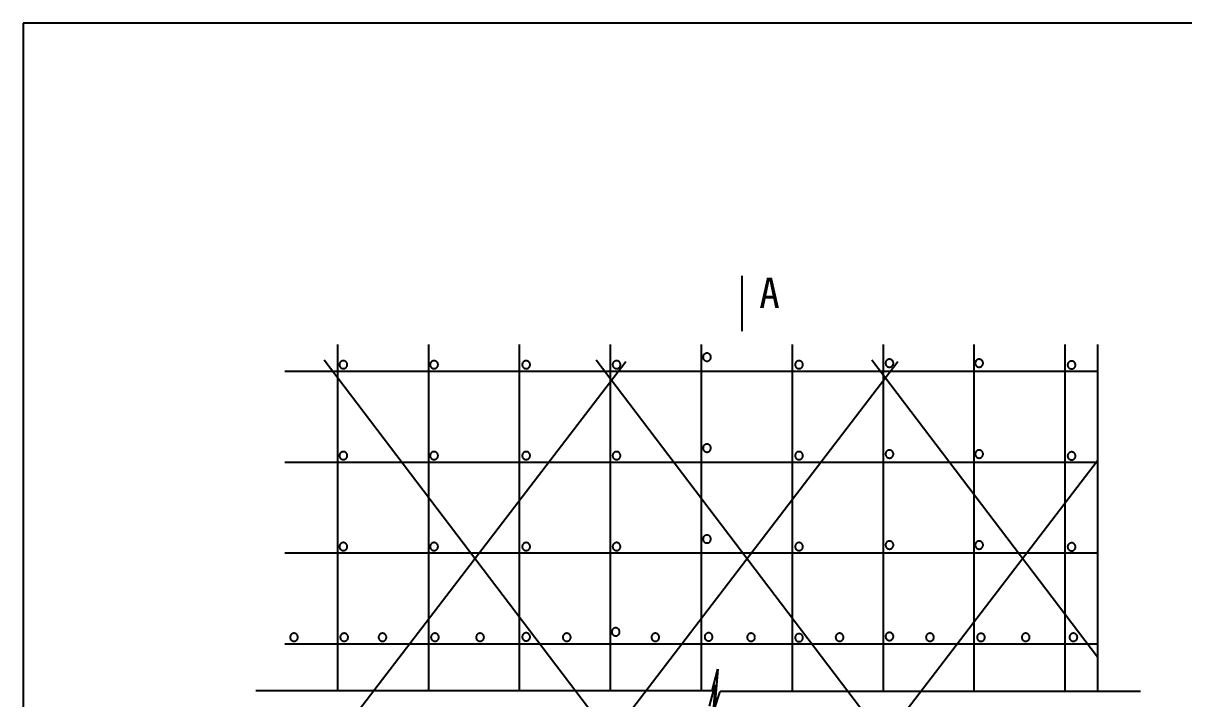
# Model space of a CAD drawing. Header units: metres. Extents: x 0 to 420, y 0 to 297.
# Drawn here: x 0 to 229.8, y 163.2 to 297 of the extents above; entities that cross this region are included whole.
import ezdxf

# ---------------------------------------------------------------- set-up
doc = ezdxf.new("R2010")
doc.units = ezdxf.units.M

msp = doc.modelspace()

# ---------------------------------------------------------------- linework, layer by layer
for p, q in [((420, 297), (0, 297)), ((0, 297), (0, 0)), ((142.3, 246.99), (142.3, 236.01)), ((62.22, 233.37), (62.22, 164.85)), ((80.23, 233.37), (80.23, 164.85)), ((98.23, 233.37), (98.23, 164.85)), ((116.24, 233.37), (116.24, 164.85)), ((134.24, 233.37), (134.24, 164.85)), ((152.25, 233.37), (152.25, 164.71)), ((170.26, 233.37), (170.26, 164.71)), ((188.26, 233.37), (188.26, 164.71)), ((206.27, 233.37), (206.27, 164.71)), ((212.71, 233.37), (212.71, 164.71)), ((118.78, 152.42), (59.6, 230.31)), ((59.88, 152.42), (119.33, 230.03)), ((172.66, 152.42), (113.49, 230.31)), ((113.76, 152.42), (173.22, 230.03)), ((212.71, 171.49), (168.02, 230.31)), ((51.82, 228.12), (212.71, 228.12)), ((51.82, 210.12), (212.71, 210.12)), ((168.3, 152.42), (212.71, 210.39)), ((51.82, 192.11), (212.71, 192.11)), ((51.82, 174.11), (212.71, 174.11)), ((136.41, 164.85), (137.53, 169.08)), ((137.53, 169.08), (136.92, 161.27)), ((135.91, 161.78), (137.04, 166.01)), ((137.04, 166.01), (136.42, 158.2)), ((136.41, 164.85), (46.08, 164.85)), ((136.92, 161.27), (138, 164.71)), ((221.23, 164.71), (138, 164.71))]:
    msp.add_line(p, q)
for points in [[(64.18, 229.39), (64.17, 229.47), (64.16, 229.55), (64.14, 229.62), (64.12, 229.69), (64.08, 229.76), (64.04, 229.83), (64, 229.89), (63.95, 229.95), (63.89, 230), (63.83, 230.04), (63.76, 230.08), (63.69, 230.12), (63.62, 230.14), (63.55, 230.16), (63.47, 230.17), (63.39, 230.18), (63.32, 230.17), (63.24, 230.16), (63.17, 230.14), (63.09, 230.12), (63.02, 230.08), (62.96, 230.04), (62.9, 230), (62.84, 229.95), (62.79, 229.89), (62.74, 229.83), (62.7, 229.76), (62.67, 229.69), (62.64, 229.62), (62.62, 229.55), (62.61, 229.47), (62.61, 229.39), (62.61, 229.32), (62.62, 229.24), (62.64, 229.16), (62.67, 229.09), (62.7, 229.02), (62.74, 228.96), (62.79, 228.9), (62.84, 228.84), (62.9, 228.79), (62.96, 228.74), (63.02, 228.7), (63.09, 228.67), (63.17, 228.64), (63.24, 228.62), (63.32, 228.61), (63.39, 228.61), (63.47, 228.61), (63.55, 228.62), (63.62, 228.64), (63.69, 228.67), (63.76, 228.7), (63.83, 228.74), (63.89, 228.79), (63.95, 228.84), (64, 228.9), (64.04, 228.96), (64.08, 229.02), (64.12, 229.09), (64.14, 229.16), (64.16, 229.24), (64.17, 229.32), (64.18, 229.39)], [(82.15, 229.39), (82.14, 229.47), (82.13, 229.55), (82.11, 229.62), (82.09, 229.69), (82.05, 229.76), (82.01, 229.83), (81.97, 229.89), (81.92, 229.95), (81.86, 230), (81.8, 230.04), (81.73, 230.08), (81.66, 230.12), (81.59, 230.14), (81.52, 230.16), (81.44, 230.17), (81.36, 230.18), (81.29, 230.17), (81.21, 230.16), (81.14, 230.14), (81.06, 230.12), (80.99, 230.08), (80.93, 230.04), (80.87, 230), (80.81, 229.95), (80.76, 229.89), (80.71, 229.83), (80.67, 229.76), (80.64, 229.69), (80.61, 229.62), (80.59, 229.55), (80.58, 229.47), (80.58, 229.39), (80.58, 229.32), (80.59, 229.24), (80.61, 229.16), (80.64, 229.09), (80.67, 229.02), (80.71, 228.96), (80.76, 228.9), (80.81, 228.84), (80.87, 228.79), (80.93, 228.74), (80.99, 228.7), (81.06, 228.67), (81.14, 228.64), (81.21, 228.62), (81.29, 228.61), (81.36, 228.61), (81.44, 228.61), (81.52, 228.62), (81.59, 228.64), (81.66, 228.67), (81.73, 228.7), (81.8, 228.74), (81.86, 228.79), (81.92, 228.84), (81.97, 228.9), (82.01, 228.96), (82.05, 229.02), (82.09, 229.09), (82.11, 229.16), (82.13, 229.24), (82.14, 229.32), (82.15, 229.39)], [(100.38, 229.39), (100.37, 229.47), (100.36, 229.55), (100.34, 229.62), (100.32, 229.69), (100.28, 229.76), (100.25, 229.83), (100.2, 229.89), (100.15, 229.95), (100.09, 230), (100.03, 230.04), (99.96, 230.08), (99.89, 230.12), (99.82, 230.14), (99.75, 230.16), (99.67, 230.17), (99.59, 230.18), (99.52, 230.17), (99.44, 230.16), (99.37, 230.14), (99.29, 230.12), (99.22, 230.08), (99.16, 230.04), (99.1, 230), (99.04, 229.95), (98.99, 229.89), (98.94, 229.83), (98.9, 229.76), (98.87, 229.69), (98.84, 229.62), (98.83, 229.55), (98.81, 229.47), (98.81, 229.39), (98.81, 229.32), (98.83, 229.24), (98.84, 229.16), (98.87, 229.09), (98.9, 229.02), (98.94, 228.96), (98.99, 228.9), (99.04, 228.84), (99.1, 228.79), (99.16, 228.74), (99.22, 228.7), (99.29, 228.67), (99.37, 228.64), (99.44, 228.62), (99.52, 228.61), (99.59, 228.61), (99.67, 228.61), (99.75, 228.62), (99.82, 228.64), (99.89, 228.67), (99.96, 228.7), (100.03, 228.74), (100.09, 228.79), (100.15, 228.84), (100.2, 228.9), (100.25, 228.96), (100.28, 229.02), (100.32, 229.09), (100.34, 229.16), (100.36, 229.24), (100.37, 229.32), (100.38, 229.39)], [(118.28, 229.39), (118.27, 229.47), (118.26, 229.55), (118.24, 229.62), (118.22, 229.69), (118.18, 229.76), (118.15, 229.83), (118.1, 229.89), (118.05, 229.95), (117.99, 230), (117.93, 230.04), (117.86, 230.08), (117.79, 230.12), (117.72, 230.14), (117.65, 230.16), (117.57, 230.17), (117.49, 230.18), (117.42, 230.17), (117.34, 230.16), (117.27, 230.14), (117.19, 230.12), (117.13, 230.08), (117.06, 230.04), (117, 230), (116.94, 229.95), (116.89, 229.89), (116.84, 229.83), (116.8, 229.76), (116.77, 229.69), (116.74, 229.62), (116.73, 229.55), (116.71, 229.47), (116.71, 229.39), (116.71, 229.32), (116.73, 229.24), (116.74, 229.16), (116.77, 229.09), (116.8, 229.02), (116.84, 228.96), (116.89, 228.9), (116.94, 228.84), (117, 228.79), (117.06, 228.74), (117.13, 228.7), (117.19, 228.67), (117.27, 228.64), (117.34, 228.62), (117.42, 228.61), (117.49, 228.61), (117.57, 228.61), (117.65, 228.62), (117.72, 228.64), (117.79, 228.67), (117.86, 228.7), (117.93, 228.74), (117.99, 228.79), (118.05, 228.84), (118.1, 228.9), (118.15, 228.96), (118.18, 229.02), (118.22, 229.09), (118.24, 229.16), (118.26, 229.24), (118.27, 229.32), (118.28, 229.39)], [(136.18, 230.88), (136.17, 230.96), (136.16, 231.04), (136.14, 231.11), (136.12, 231.18), (136.09, 231.25), (136.05, 231.32), (136, 231.38), (135.95, 231.44), (135.89, 231.49), (135.83, 231.53), (135.76, 231.57), (135.69, 231.61), (135.62, 231.63), (135.55, 231.65), (135.47, 231.66), (135.39, 231.67), (135.32, 231.66), (135.24, 231.65), (135.17, 231.63), (135.09, 231.61), (135.03, 231.57), (134.96, 231.53), (134.9, 231.49), (134.84, 231.44), (134.79, 231.38), (134.74, 231.32), (134.7, 231.25), (134.67, 231.18), (134.64, 231.11), (134.63, 231.04), (134.62, 230.96), (134.61, 230.88), (134.62, 230.81), (134.63, 230.73), (134.64, 230.65), (134.67, 230.58), (134.7, 230.51), (134.74, 230.45), (134.79, 230.39), (134.84, 230.33), (134.9, 230.28), (134.96, 230.23), (135.03, 230.19), (135.09, 230.16), (135.17, 230.13), (135.24, 230.11), (135.32, 230.1), (135.39, 230.1), (135.47, 230.1), (135.55, 230.11), (135.62, 230.13), (135.69, 230.16), (135.76, 230.19), (135.83, 230.23), (135.89, 230.28), (135.95, 230.33), (136, 230.39), (136.05, 230.45), (136.09, 230.51), (136.12, 230.58), (136.14, 230.65), (136.16, 230.73), (136.17, 230.81), (136.18, 230.88)], [(154.41, 229.39), (154.41, 229.47), (154.39, 229.55), (154.38, 229.62), (154.35, 229.69), (154.32, 229.76), (154.28, 229.83), (154.23, 229.89), (154.18, 229.95), (154.12, 230), (154.06, 230.04), (154, 230.08), (153.93, 230.12), (153.85, 230.14), (153.78, 230.16), (153.7, 230.17), (153.63, 230.18), (153.55, 230.17), (153.47, 230.16), (153.4, 230.14), (153.33, 230.12), (153.26, 230.08), (153.19, 230.04), (153.13, 230), (153.07, 229.95), (153.02, 229.89), (152.97, 229.83), (152.94, 229.76), (152.9, 229.69), (152.88, 229.62), (152.86, 229.55), (152.85, 229.47), (152.84, 229.39), (152.85, 229.32), (152.86, 229.24), (152.88, 229.16), (152.9, 229.09), (152.94, 229.02), (152.97, 228.96), (153.02, 228.9), (153.07, 228.84), (153.13, 228.79), (153.19, 228.74), (153.26, 228.7), (153.33, 228.67), (153.4, 228.64), (153.47, 228.62), (153.55, 228.61), (153.63, 228.61), (153.7, 228.61), (153.78, 228.62), (153.85, 228.64), (153.93, 228.67), (154, 228.7), (154.06, 228.74), (154.12, 228.79), (154.18, 228.84), (154.23, 228.9), (154.28, 228.96), (154.32, 229.02), (154.35, 229.09), (154.38, 229.16), (154.39, 229.24), (154.41, 229.32), (154.41, 229.39)], [(172.32, 229.69), (172.32, 229.77), (172.31, 229.85), (172.29, 229.92), (172.26, 229.99), (172.23, 230.06), (172.19, 230.13), (172.14, 230.19), (172.09, 230.25), (172.03, 230.3), (171.97, 230.35), (171.91, 230.38), (171.84, 230.42), (171.76, 230.44), (171.69, 230.46), (171.61, 230.47), (171.54, 230.48), (171.46, 230.47), (171.38, 230.46), (171.31, 230.44), (171.24, 230.42), (171.17, 230.38), (171.1, 230.35), (171.04, 230.3), (170.98, 230.25), (170.93, 230.19), (170.89, 230.13), (170.85, 230.06), (170.81, 229.99), (170.79, 229.92), (170.77, 229.85), (170.76, 229.77), (170.75, 229.69), (170.76, 229.62), (170.77, 229.54), (170.79, 229.47), (170.81, 229.39), (170.85, 229.32), (170.89, 229.26), (170.93, 229.2), (170.98, 229.14), (171.04, 229.09), (171.1, 229.04), (171.17, 229), (171.24, 228.97), (171.31, 228.94), (171.38, 228.93), (171.46, 228.91), (171.54, 228.91), (171.61, 228.91), (171.69, 228.93), (171.76, 228.94), (171.84, 228.97), (171.91, 229), (171.97, 229.04), (172.03, 229.09), (172.09, 229.14), (172.14, 229.2), (172.19, 229.26), (172.23, 229.32), (172.26, 229.39), (172.29, 229.47), (172.31, 229.54), (172.32, 229.62), (172.32, 229.69)], [(190.08, 229.69), (190.08, 229.77), (190.06, 229.85), (190.05, 229.92), (190.02, 229.99), (189.99, 230.06), (189.95, 230.13), (189.9, 230.19), (189.85, 230.25), (189.79, 230.3), (189.73, 230.35), (189.67, 230.38), (189.6, 230.42), (189.52, 230.44), (189.45, 230.46), (189.37, 230.47), (189.3, 230.48), (189.22, 230.47), (189.14, 230.46), (189.07, 230.44), (189, 230.42), (188.93, 230.38), (188.86, 230.35), (188.8, 230.3), (188.74, 230.25), (188.69, 230.19), (188.64, 230.13), (188.61, 230.06), (188.57, 229.99), (188.55, 229.92), (188.53, 229.85), (188.52, 229.77), (188.51, 229.69), (188.52, 229.62), (188.53, 229.54), (188.55, 229.47), (188.57, 229.39), (188.61, 229.32), (188.64, 229.26), (188.69, 229.2), (188.74, 229.14), (188.8, 229.09), (188.86, 229.04), (188.93, 229), (189, 228.97), (189.07, 228.94), (189.14, 228.93), (189.22, 228.91), (189.3, 228.91), (189.37, 228.91), (189.45, 228.93), (189.52, 228.94), (189.6, 228.97), (189.67, 229), (189.73, 229.04), (189.79, 229.09), (189.85, 229.14), (189.9, 229.2), (189.95, 229.26), (189.99, 229.32), (190.02, 229.39), (190.05, 229.47), (190.06, 229.54), (190.08, 229.62), (190.08, 229.69)], [(208.38, 229.33), (208.38, 229.41), (208.37, 229.48), (208.35, 229.56), (208.32, 229.63), (208.29, 229.7), (208.25, 229.77), (208.2, 229.83), (208.15, 229.89), (208.09, 229.94), (208.03, 229.98), (207.97, 230.02), (207.9, 230.06), (207.83, 230.08), (207.75, 230.1), (207.67, 230.11), (207.6, 230.12), (207.52, 230.11), (207.45, 230.1), (207.37, 230.08), (207.3, 230.06), (207.23, 230.02), (207.16, 229.98), (207.1, 229.94), (207.04, 229.89), (206.99, 229.83), (206.95, 229.77), (206.91, 229.7), (206.87, 229.63), (206.85, 229.56), (206.83, 229.48), (206.82, 229.41), (206.81, 229.33), (206.82, 229.26), (206.83, 229.18), (206.85, 229.1), (206.87, 229.03), (206.91, 228.96), (206.95, 228.9), (206.99, 228.84), (207.04, 228.78), (207.1, 228.73), (207.16, 228.68), (207.23, 228.64), (207.3, 228.61), (207.37, 228.58), (207.45, 228.56), (207.52, 228.55), (207.6, 228.55), (207.67, 228.55), (207.75, 228.56), (207.83, 228.58), (207.9, 228.61), (207.97, 228.64), (208.03, 228.68), (208.09, 228.73), (208.15, 228.78), (208.2, 228.84), (208.25, 228.9), (208.29, 228.96), (208.32, 229.03), (208.35, 229.1), (208.37, 229.18), (208.38, 229.26), (208.38, 229.33)], [(64.18, 211.39), (64.17, 211.46), (64.16, 211.54), (64.14, 211.61), (64.12, 211.69), (64.08, 211.76), (64.04, 211.82), (64, 211.88), (63.95, 211.94), (63.89, 211.99), (63.83, 212.04), (63.76, 212.08), (63.69, 212.11), (63.62, 212.14), (63.55, 212.15), (63.47, 212.17), (63.39, 212.17), (63.32, 212.17), (63.24, 212.15), (63.17, 212.14), (63.09, 212.11), (63.02, 212.08), (62.96, 212.04), (62.9, 211.99), (62.84, 211.94), (62.79, 211.88), (62.74, 211.82), (62.7, 211.76), (62.67, 211.69), (62.64, 211.61), (62.62, 211.54), (62.61, 211.46), (62.61, 211.39), (62.61, 211.31), (62.62, 211.23), (62.64, 211.16), (62.67, 211.09), (62.7, 211.02), (62.74, 210.95), (62.79, 210.89), (62.84, 210.83), (62.9, 210.78), (62.96, 210.74), (63.02, 210.7), (63.09, 210.66), (63.17, 210.64), (63.24, 210.62), (63.32, 210.61), (63.39, 210.6), (63.47, 210.61), (63.55, 210.62), (63.62, 210.64), (63.69, 210.66), (63.76, 210.7), (63.83, 210.74), (63.89, 210.78), (63.95, 210.83), (64, 210.89), (64.04, 210.95), (64.08, 211.02), (64.12, 211.09), (64.14, 211.16), (64.16, 211.23), (64.17, 211.31), (64.18, 211.39)], [(82.15, 211.39), (82.14, 211.46), (82.13, 211.54), (82.11, 211.61), (82.09, 211.69), (82.05, 211.76), (82.01, 211.82), (81.97, 211.88), (81.92, 211.94), (81.86, 211.99), (81.8, 212.04), (81.73, 212.08), (81.66, 212.11), (81.59, 212.14), (81.52, 212.15), (81.44, 212.17), (81.36, 212.17), (81.29, 212.17), (81.21, 212.15), (81.14, 212.14), (81.06, 212.11), (80.99, 212.08), (80.93, 212.04), (80.87, 211.99), (80.81, 211.94), (80.76, 211.88), (80.71, 211.82), (80.67, 211.76), (80.64, 211.69), (80.61, 211.61), (80.59, 211.54), (80.58, 211.46), (80.58, 211.39), (80.58, 211.31), (80.59, 211.23), (80.61, 211.16), (80.64, 211.09), (80.67, 211.02), (80.71, 210.95), (80.76, 210.89), (80.81, 210.83), (80.87, 210.78), (80.93, 210.74), (80.99, 210.7), (81.06, 210.66), (81.14, 210.64), (81.21, 210.62), (81.29, 210.61), (81.36, 210.6), (81.44, 210.61), (81.52, 210.62), (81.59, 210.64), (81.66, 210.66), (81.73, 210.7), (81.8, 210.74), (81.86, 210.78), (81.92, 210.83), (81.97, 210.89), (82.01, 210.95), (82.05, 211.02), (82.09, 211.09), (82.11, 211.16), (82.13, 211.23), (82.14, 211.31), (82.15, 211.39)], [(100.38, 211.39), (100.37, 211.46), (100.36, 211.54), (100.34, 211.61), (100.32, 211.69), (100.28, 211.76), (100.25, 211.82), (100.2, 211.88), (100.15, 211.94), (100.09, 211.99), (100.03, 212.04), (99.96, 212.08), (99.89, 212.11), (99.82, 212.14), (99.75, 212.15), (99.67, 212.17), (99.59, 212.17), (99.52, 212.17), (99.44, 212.15), (99.37, 212.14), (99.29, 212.11), (99.22, 212.08), (99.16, 212.04), (99.1, 211.99), (99.04, 211.94), (98.99, 211.88), (98.94, 211.82), (98.9, 211.76), (98.87, 211.69), (98.84, 211.61), (98.83, 211.54), (98.81, 211.46), (98.81, 211.39), (98.81, 211.31), (98.83, 211.23), (98.84, 211.16), (98.87, 211.09), (98.9, 211.02), (98.94, 210.95), (98.99, 210.89), (99.04, 210.83), (99.1, 210.78), (99.16, 210.74), (99.22, 210.7), (99.29, 210.66), (99.37, 210.64), (99.44, 210.62), (99.52, 210.61), (99.59, 210.6), (99.67, 210.61), (99.75, 210.62), (99.82, 210.64), (99.89, 210.66), (99.96, 210.7), (100.03, 210.74), (100.09, 210.78), (100.15, 210.83), (100.2, 210.89), (100.25, 210.95), (100.28, 211.02), (100.32, 211.09), (100.34, 211.16), (100.36, 211.23), (100.37, 211.31), (100.38, 211.39)], [(118.28, 211.39), (118.27, 211.46), (118.26, 211.54), (118.24, 211.61), (118.22, 211.69), (118.18, 211.76), (118.15, 211.82), (118.1, 211.88), (118.05, 211.94), (117.99, 211.99), (117.93, 212.04), (117.86, 212.08), (117.79, 212.11), (117.72, 212.14), (117.65, 212.15), (117.57, 212.17), (117.49, 212.17), (117.42, 212.17), (117.34, 212.15), (117.27, 212.14), (117.19, 212.11), (117.13, 212.08), (117.06, 212.04), (117, 211.99), (116.94, 211.94), (116.89, 211.88), (116.84, 211.82), (116.8, 211.76), (116.77, 211.69), (116.74, 211.61), (116.73, 211.54), (116.71, 211.46), (116.71, 211.39), (116.71, 211.31), (116.73, 211.23), (116.74, 211.16), (116.77, 211.09), (116.8, 211.02), (116.84, 210.95), (116.89, 210.89), (116.94, 210.83), (117, 210.78), (117.06, 210.74), (117.13, 210.7), (117.19, 210.66), (117.27, 210.64), (117.34, 210.62), (117.42, 210.61), (117.49, 210.6), (117.57, 210.61), (117.65, 210.62), (117.72, 210.64), (117.79, 210.66), (117.86, 210.7), (117.93, 210.74), (117.99, 210.78), (118.05, 210.83), (118.1, 210.89), (118.15, 210.95), (118.18, 211.02), (118.22, 211.09), (118.24, 211.16), (118.26, 211.23), (118.27, 211.31), (118.28, 211.39)], [(136.18, 212.88), (136.17, 212.95), (136.16, 213.03), (136.14, 213.1), (136.12, 213.18), (136.09, 213.25), (136.05, 213.31), (136, 213.37), (135.95, 213.43), (135.89, 213.48), (135.83, 213.53), (135.76, 213.57), (135.69, 213.6), (135.62, 213.63), (135.55, 213.64), (135.47, 213.66), (135.39, 213.66), (135.32, 213.66), (135.24, 213.64), (135.17, 213.63), (135.09, 213.6), (135.03, 213.57), (134.96, 213.53), (134.9, 213.48), (134.84, 213.43), (134.79, 213.37), (134.74, 213.31), (134.7, 213.25), (134.67, 213.18), (134.64, 213.1), (134.63, 213.03), (134.62, 212.95), (134.61, 212.88), (134.62, 212.8), (134.63, 212.72), (134.64, 212.65), (134.67, 212.58), (134.7, 212.51), (134.74, 212.44), (134.79, 212.38), (134.84, 212.32), (134.9, 212.27), (134.96, 212.23), (135.03, 212.19), (135.09, 212.15), (135.17, 212.13), (135.24, 212.11), (135.32, 212.1), (135.39, 212.09), (135.47, 212.1), (135.55, 212.11), (135.62, 212.13), (135.69, 212.15), (135.76, 212.19), (135.83, 212.23), (135.89, 212.27), (135.95, 212.32), (136, 212.38), (136.05, 212.44), (136.09, 212.51), (136.12, 212.58), (136.14, 212.65), (136.16, 212.72), (136.17, 212.8), (136.18, 212.88)], [(154.41, 211.39), (154.41, 211.46), (154.39, 211.54), (154.38, 211.61), (154.35, 211.69), (154.32, 211.76), (154.28, 211.82), (154.23, 211.88), (154.18, 211.94), (154.12, 211.99), (154.06, 212.04), (154, 212.08), (153.93, 212.11), (153.85, 212.14), (153.78, 212.15), (153.7, 212.17), (153.63, 212.17), (153.55, 212.17), (153.47, 212.15), (153.4, 212.14), (153.33, 212.11), (153.26, 212.08), (153.19, 212.04), (153.13, 211.99), (153.07, 211.94), (153.02, 211.88), (152.97, 211.82), (152.94, 211.76), (152.9, 211.69), (152.88, 211.61), (152.86, 211.54), (152.85, 211.46), (152.84, 211.39), (152.85, 211.31), (152.86, 211.23), (152.88, 211.16), (152.9, 211.09), (152.94, 211.02), (152.97, 210.95), (153.02, 210.89), (153.07, 210.83), (153.13, 210.78), (153.19, 210.74), (153.26, 210.7), (153.33, 210.66), (153.4, 210.64), (153.47, 210.62), (153.55, 210.61), (153.63, 210.6), (153.7, 210.61), (153.78, 210.62), (153.85, 210.64), (153.93, 210.66), (154, 210.7), (154.06, 210.74), (154.12, 210.78), (154.18, 210.83), (154.23, 210.89), (154.28, 210.95), (154.32, 211.02), (154.35, 211.09), (154.38, 211.16), (154.39, 211.23), (154.41, 211.31), (154.41, 211.39)], [(172.32, 211.69), (172.32, 211.76), (172.31, 211.84), (172.29, 211.92), (172.26, 211.99), (172.23, 212.06), (172.19, 212.12), (172.14, 212.19), (172.09, 212.24), (172.03, 212.29), (171.97, 212.34), (171.91, 212.38), (171.84, 212.41), (171.76, 212.44), (171.69, 212.46), (171.61, 212.47), (171.54, 212.47), (171.46, 212.47), (171.38, 212.46), (171.31, 212.44), (171.24, 212.41), (171.17, 212.38), (171.1, 212.34), (171.04, 212.29), (170.98, 212.24), (170.93, 212.19), (170.89, 212.12), (170.85, 212.06), (170.81, 211.99), (170.79, 211.92), (170.77, 211.84), (170.76, 211.76), (170.75, 211.69), (170.76, 211.61), (170.77, 211.54), (170.79, 211.46), (170.81, 211.39), (170.85, 211.32), (170.89, 211.25), (170.93, 211.19), (170.98, 211.13), (171.04, 211.08), (171.1, 211.04), (171.17, 211), (171.24, 210.96), (171.31, 210.94), (171.38, 210.92), (171.46, 210.91), (171.54, 210.91), (171.61, 210.91), (171.69, 210.92), (171.76, 210.94), (171.84, 210.96), (171.91, 211), (171.97, 211.04), (172.03, 211.08), (172.09, 211.13), (172.14, 211.19), (172.19, 211.25), (172.23, 211.32), (172.26, 211.39), (172.29, 211.46), (172.31, 211.54), (172.32, 211.61), (172.32, 211.69)], [(190.08, 211.69), (190.08, 211.76), (190.06, 211.84), (190.05, 211.92), (190.02, 211.99), (189.99, 212.06), (189.95, 212.12), (189.9, 212.19), (189.85, 212.24), (189.79, 212.29), (189.73, 212.34), (189.67, 212.38), (189.6, 212.41), (189.52, 212.44), (189.45, 212.46), (189.37, 212.47), (189.3, 212.47), (189.22, 212.47), (189.14, 212.46), (189.07, 212.44), (189, 212.41), (188.93, 212.38), (188.86, 212.34), (188.8, 212.29), (188.74, 212.24), (188.69, 212.19), (188.64, 212.12), (188.61, 212.06), (188.57, 211.99), (188.55, 211.92), (188.53, 211.84), (188.52, 211.76), (188.51, 211.69), (188.52, 211.61), (188.53, 211.54), (188.55, 211.46), (188.57, 211.39), (188.61, 211.32), (188.64, 211.25), (188.69, 211.19), (188.74, 211.13), (188.8, 211.08), (188.86, 211.04), (188.93, 211), (189, 210.96), (189.07, 210.94), (189.14, 210.92), (189.22, 210.91), (189.3, 210.91), (189.37, 210.91), (189.45, 210.92), (189.52, 210.94), (189.6, 210.96), (189.67, 211), (189.73, 211.04), (189.79, 211.08), (189.85, 211.13), (189.9, 211.19), (189.95, 211.25), (189.99, 211.32), (190.02, 211.39), (190.05, 211.46), (190.06, 211.54), (190.08, 211.61), (190.08, 211.69)], [(208.38, 211.33), (208.38, 211.4), (208.37, 211.48), (208.35, 211.55), (208.32, 211.63), (208.29, 211.7), (208.25, 211.76), (208.2, 211.82), (208.15, 211.88), (208.09, 211.93), (208.03, 211.98), (207.97, 212.02), (207.9, 212.05), (207.83, 212.08), (207.75, 212.09), (207.67, 212.11), (207.6, 212.11), (207.52, 212.11), (207.45, 212.09), (207.37, 212.08), (207.3, 212.05), (207.23, 212.02), (207.16, 211.98), (207.1, 211.93), (207.04, 211.88), (206.99, 211.82), (206.95, 211.76), (206.91, 211.7), (206.87, 211.63), (206.85, 211.55), (206.83, 211.48), (206.82, 211.4), (206.81, 211.33), (206.82, 211.25), (206.83, 211.17), (206.85, 211.1), (206.87, 211.03), (206.91, 210.96), (206.95, 210.89), (206.99, 210.83), (207.04, 210.77), (207.1, 210.72), (207.16, 210.68), (207.23, 210.64), (207.3, 210.6), (207.37, 210.58), (207.45, 210.56), (207.52, 210.55), (207.6, 210.54), (207.67, 210.55), (207.75, 210.56), (207.83, 210.58), (207.9, 210.6), (207.97, 210.64), (208.03, 210.68), (208.09, 210.72), (208.15, 210.77), (208.2, 210.83), (208.25, 210.89), (208.29, 210.96), (208.32, 211.03), (208.35, 211.1), (208.37, 211.17), (208.38, 211.25), (208.38, 211.33)], [(136.18, 194.87), (136.17, 194.95), (136.16, 195.02), (136.14, 195.1), (136.12, 195.17), (136.09, 195.24), (136.05, 195.31), (136, 195.37), (135.95, 195.42), (135.89, 195.48), (135.83, 195.52), (135.76, 195.56), (135.69, 195.59), (135.62, 195.62), (135.55, 195.64), (135.47, 195.65), (135.39, 195.65), (135.32, 195.65), (135.24, 195.64), (135.17, 195.62), (135.09, 195.59), (135.03, 195.56), (134.96, 195.52), (134.9, 195.48), (134.84, 195.42), (134.79, 195.37), (134.74, 195.31), (134.7, 195.24), (134.67, 195.17), (134.64, 195.1), (134.63, 195.02), (134.62, 194.95), (134.61, 194.87), (134.62, 194.79), (134.63, 194.72), (134.64, 194.64), (134.67, 194.57), (134.7, 194.5), (134.74, 194.44), (134.79, 194.37), (134.84, 194.32), (134.9, 194.27), (134.96, 194.22), (135.03, 194.18), (135.09, 194.15), (135.17, 194.12), (135.24, 194.1), (135.32, 194.09), (135.39, 194.09), (135.47, 194.09), (135.55, 194.1), (135.62, 194.12), (135.69, 194.15), (135.76, 194.18), (135.83, 194.22), (135.89, 194.27), (135.95, 194.32), (136, 194.37), (136.05, 194.44), (136.09, 194.5), (136.12, 194.57), (136.14, 194.64), (136.16, 194.72), (136.17, 194.79), (136.18, 194.87)], [(64.18, 193.38), (64.17, 193.46), (64.16, 193.53), (64.14, 193.61), (64.12, 193.68), (64.08, 193.75), (64.04, 193.82), (64, 193.88), (63.95, 193.93), (63.89, 193.99), (63.83, 194.03), (63.76, 194.07), (63.69, 194.1), (63.62, 194.13), (63.55, 194.15), (63.47, 194.16), (63.39, 194.16), (63.32, 194.16), (63.24, 194.15), (63.17, 194.13), (63.09, 194.1), (63.02, 194.07), (62.96, 194.03), (62.9, 193.99), (62.84, 193.93), (62.79, 193.88), (62.74, 193.82), (62.7, 193.75), (62.67, 193.68), (62.64, 193.61), (62.62, 193.53), (62.61, 193.46), (62.61, 193.38), (62.61, 193.3), (62.62, 193.23), (62.64, 193.15), (62.67, 193.08), (62.7, 193.01), (62.74, 192.95), (62.79, 192.88), (62.84, 192.83), (62.9, 192.78), (62.96, 192.73), (63.02, 192.69), (63.09, 192.66), (63.17, 192.63), (63.24, 192.61), (63.32, 192.6), (63.39, 192.6), (63.47, 192.6), (63.55, 192.61), (63.62, 192.63), (63.69, 192.66), (63.76, 192.69), (63.83, 192.73), (63.89, 192.78), (63.95, 192.83), (64, 192.88), (64.04, 192.95), (64.08, 193.01), (64.12, 193.08), (64.14, 193.15), (64.16, 193.23), (64.17, 193.3), (64.18, 193.38)], [(82.15, 193.38), (82.14, 193.46), (82.13, 193.53), (82.11, 193.61), (82.09, 193.68), (82.05, 193.75), (82.01, 193.82), (81.97, 193.88), (81.92, 193.93), (81.86, 193.99), (81.8, 194.03), (81.73, 194.07), (81.66, 194.1), (81.59, 194.13), (81.52, 194.15), (81.44, 194.16), (81.36, 194.16), (81.29, 194.16), (81.21, 194.15), (81.14, 194.13), (81.06, 194.1), (80.99, 194.07), (80.93, 194.03), (80.87, 193.99), (80.81, 193.93), (80.76, 193.88), (80.71, 193.82), (80.67, 193.75), (80.64, 193.68), (80.61, 193.61), (80.59, 193.53), (80.58, 193.46), (80.58, 193.38), (80.58, 193.3), (80.59, 193.23), (80.61, 193.15), (80.64, 193.08), (80.67, 193.01), (80.71, 192.95), (80.76, 192.88), (80.81, 192.83), (80.87, 192.78), (80.93, 192.73), (80.99, 192.69), (81.06, 192.66), (81.14, 192.63), (81.21, 192.61), (81.29, 192.6), (81.36, 192.6), (81.44, 192.6), (81.52, 192.61), (81.59, 192.63), (81.66, 192.66), (81.73, 192.69), (81.8, 192.73), (81.86, 192.78), (81.92, 192.83), (81.97, 192.88), (82.01, 192.95), (82.05, 193.01), (82.09, 193.08), (82.11, 193.15), (82.13, 193.23), (82.14, 193.3), (82.15, 193.38)], [(100.38, 193.38), (100.37, 193.46), (100.36, 193.53), (100.34, 193.61), (100.32, 193.68), (100.28, 193.75), (100.25, 193.82), (100.2, 193.88), (100.15, 193.93), (100.09, 193.99), (100.03, 194.03), (99.96, 194.07), (99.89, 194.1), (99.82, 194.13), (99.75, 194.15), (99.67, 194.16), (99.59, 194.16), (99.52, 194.16), (99.44, 194.15), (99.37, 194.13), (99.29, 194.1), (99.22, 194.07), (99.16, 194.03), (99.1, 193.99), (99.04, 193.93), (98.99, 193.88), (98.94, 193.82), (98.9, 193.75), (98.87, 193.68), (98.84, 193.61), (98.83, 193.53), (98.81, 193.46), (98.81, 193.38), (98.81, 193.3), (98.83, 193.23), (98.84, 193.15), (98.87, 193.08), (98.9, 193.01), (98.94, 192.95), (98.99, 192.88), (99.04, 192.83), (99.1, 192.78), (99.16, 192.73), (99.22, 192.69), (99.29, 192.66), (99.37, 192.63), (99.44, 192.61), (99.52, 192.6), (99.59, 192.6), (99.67, 192.6), (99.75, 192.61), (99.82, 192.63), (99.89, 192.66), (99.96, 192.69), (100.03, 192.73), (100.09, 192.78), (100.15, 192.83), (100.2, 192.88), (100.25, 192.95), (100.28, 193.01), (100.32, 193.08), (100.34, 193.15), (100.36, 193.23), (100.37, 193.3), (100.38, 193.38)], [(118.28, 193.38), (118.27, 193.46), (118.26, 193.53), (118.24, 193.61), (118.22, 193.68), (118.18, 193.75), (118.15, 193.82), (118.1, 193.88), (118.05, 193.93), (117.99, 193.99), (117.93, 194.03), (117.86, 194.07), (117.79, 194.1), (117.72, 194.13), (117.65, 194.15), (117.57, 194.16), (117.49, 194.16), (117.42, 194.16), (117.34, 194.15), (117.27, 194.13), (117.19, 194.1), (117.13, 194.07), (117.06, 194.03), (117, 193.99), (116.94, 193.93), (116.89, 193.88), (116.84, 193.82), (116.8, 193.75), (116.77, 193.68), (116.74, 193.61), (116.73, 193.53), (116.71, 193.46), (116.71, 193.38), (116.71, 193.3), (116.73, 193.23), (116.74, 193.15), (116.77, 193.08), (116.8, 193.01), (116.84, 192.95), (116.89, 192.88), (116.94, 192.83), (117, 192.78), (117.06, 192.73), (117.13, 192.69), (117.19, 192.66), (117.27, 192.63), (117.34, 192.61), (117.42, 192.6), (117.49, 192.6), (117.57, 192.6), (117.65, 192.61), (117.72, 192.63), (117.79, 192.66), (117.86, 192.69), (117.93, 192.73), (117.99, 192.78), (118.05, 192.83), (118.1, 192.88), (118.15, 192.95), (118.18, 193.01), (118.22, 193.08), (118.24, 193.15), (118.26, 193.23), (118.27, 193.3), (118.28, 193.38)], [(154.41, 193.38), (154.41, 193.46), (154.39, 193.53), (154.38, 193.61), (154.35, 193.68), (154.32, 193.75), (154.28, 193.82), (154.23, 193.88), (154.18, 193.93), (154.12, 193.99), (154.06, 194.03), (154, 194.07), (153.93, 194.1), (153.85, 194.13), (153.78, 194.15), (153.7, 194.16), (153.63, 194.16), (153.55, 194.16), (153.47, 194.15), (153.4, 194.13), (153.33, 194.1), (153.26, 194.07), (153.19, 194.03), (153.13, 193.99), (153.07, 193.93), (153.02, 193.88), (152.97, 193.82), (152.94, 193.75), (152.9, 193.68), (152.88, 193.61), (152.86, 193.53), (152.85, 193.46), (152.84, 193.38), (152.85, 193.3), (152.86, 193.23), (152.88, 193.15), (152.9, 193.08), (152.94, 193.01), (152.97, 192.95), (153.02, 192.88), (153.07, 192.83), (153.13, 192.78), (153.19, 192.73), (153.26, 192.69), (153.33, 192.66), (153.4, 192.63), (153.47, 192.61), (153.55, 192.6), (153.63, 192.6), (153.7, 192.6), (153.78, 192.61), (153.85, 192.63), (153.93, 192.66), (154, 192.69), (154.06, 192.73), (154.12, 192.78), (154.18, 192.83), (154.23, 192.88), (154.28, 192.95), (154.32, 193.01), (154.35, 193.08), (154.38, 193.15), (154.39, 193.23), (154.41, 193.3), (154.41, 193.38)], [(172.32, 193.68), (172.32, 193.76), (172.31, 193.84), (172.29, 193.91), (172.26, 193.98), (172.23, 194.05), (172.19, 194.12), (172.14, 194.18), (172.09, 194.24), (172.03, 194.29), (171.97, 194.33), (171.91, 194.37), (171.84, 194.41), (171.76, 194.43), (171.69, 194.45), (171.61, 194.46), (171.54, 194.47), (171.46, 194.46), (171.38, 194.45), (171.31, 194.43), (171.24, 194.41), (171.17, 194.37), (171.1, 194.33), (171.04, 194.29), (170.98, 194.24), (170.93, 194.18), (170.89, 194.12), (170.85, 194.05), (170.81, 193.98), (170.79, 193.91), (170.77, 193.84), (170.76, 193.76), (170.75, 193.68), (170.76, 193.61), (170.77, 193.53), (170.79, 193.46), (170.81, 193.38), (170.85, 193.31), (170.89, 193.25), (170.93, 193.19), (170.98, 193.13), (171.04, 193.08), (171.1, 193.03), (171.17, 192.99), (171.24, 192.96), (171.31, 192.93), (171.38, 192.91), (171.46, 192.9), (171.54, 192.9), (171.61, 192.9), (171.69, 192.91), (171.76, 192.93), (171.84, 192.96), (171.91, 192.99), (171.97, 193.03), (172.03, 193.08), (172.09, 193.13), (172.14, 193.19), (172.19, 193.25), (172.23, 193.31), (172.26, 193.38), (172.29, 193.46), (172.31, 193.53), (172.32, 193.61), (172.32, 193.68)], [(190.08, 193.68), (190.08, 193.76), (190.06, 193.84), (190.05, 193.91), (190.02, 193.98), (189.99, 194.05), (189.95, 194.12), (189.9, 194.18), (189.85, 194.24), (189.79, 194.29), (189.73, 194.33), (189.67, 194.37), (189.6, 194.41), (189.52, 194.43), (189.45, 194.45), (189.37, 194.46), (189.3, 194.47), (189.22, 194.46), (189.14, 194.45), (189.07, 194.43), (189, 194.41), (188.93, 194.37), (188.86, 194.33), (188.8, 194.29), (188.74, 194.24), (188.69, 194.18), (188.64, 194.12), (188.61, 194.05), (188.57, 193.98), (188.55, 193.91), (188.53, 193.84), (188.52, 193.76), (188.51, 193.68), (188.52, 193.61), (188.53, 193.53), (188.55, 193.46), (188.57, 193.38), (188.61, 193.31), (188.64, 193.25), (188.69, 193.19), (188.74, 193.13), (188.8, 193.08), (188.86, 193.03), (188.93, 192.99), (189, 192.96), (189.07, 192.93), (189.14, 192.91), (189.22, 192.9), (189.3, 192.9), (189.37, 192.9), (189.45, 192.91), (189.52, 192.93), (189.6, 192.96), (189.67, 192.99), (189.73, 193.03), (189.79, 193.08), (189.85, 193.13), (189.9, 193.19), (189.95, 193.25), (189.99, 193.31), (190.02, 193.38), (190.05, 193.46), (190.06, 193.53), (190.08, 193.61), (190.08, 193.68)], [(208.38, 193.32), (208.38, 193.4), (208.37, 193.47), (208.35, 193.55), (208.32, 193.62), (208.29, 193.69), (208.25, 193.76), (208.2, 193.82), (208.15, 193.87), (208.09, 193.93), (208.03, 193.97), (207.97, 194.01), (207.9, 194.04), (207.83, 194.07), (207.75, 194.09), (207.67, 194.1), (207.6, 194.1), (207.52, 194.1), (207.45, 194.09), (207.37, 194.07), (207.3, 194.04), (207.23, 194.01), (207.16, 193.97), (207.1, 193.93), (207.04, 193.87), (206.99, 193.82), (206.95, 193.76), (206.91, 193.69), (206.87, 193.62), (206.85, 193.55), (206.83, 193.47), (206.82, 193.4), (206.81, 193.32), (206.82, 193.24), (206.83, 193.17), (206.85, 193.09), (206.87, 193.02), (206.91, 192.95), (206.95, 192.89), (206.99, 192.82), (207.04, 192.77), (207.1, 192.72), (207.16, 192.67), (207.23, 192.63), (207.3, 192.6), (207.37, 192.57), (207.45, 192.55), (207.52, 192.54), (207.6, 192.54), (207.67, 192.54), (207.75, 192.55), (207.83, 192.57), (207.9, 192.6), (207.97, 192.63), (208.03, 192.67), (208.09, 192.72), (208.15, 192.77), (208.2, 192.82), (208.25, 192.89), (208.29, 192.95), (208.32, 193.02), (208.35, 193.09), (208.37, 193.17), (208.38, 193.24), (208.38, 193.32)], [(118.11, 176.49), (118.11, 176.57), (118.1, 176.65), (118.08, 176.72), (118.05, 176.79), (118.02, 176.86), (117.98, 176.93), (117.93, 176.99), (117.88, 177.05), (117.83, 177.1), (117.76, 177.14), (117.7, 177.18), (117.63, 177.22), (117.56, 177.24), (117.48, 177.26), (117.41, 177.27), (117.33, 177.28), (117.25, 177.27), (117.18, 177.26), (117.1, 177.24), (117.03, 177.22), (116.96, 177.18), (116.89, 177.14), (116.83, 177.1), (116.77, 177.05), (116.72, 176.99), (116.68, 176.93), (116.64, 176.86), (116.6, 176.79), (116.58, 176.72), (116.56, 176.65), (116.55, 176.57), (116.55, 176.49), (116.55, 176.42), (116.56, 176.34), (116.58, 176.27), (116.6, 176.19), (116.64, 176.12), (116.68, 176.06), (116.72, 176), (116.77, 175.94), (116.83, 175.89), (116.89, 175.84), (116.96, 175.8), (117.03, 175.77), (117.1, 175.74), (117.18, 175.73), (117.25, 175.71), (117.33, 175.71), (117.41, 175.71), (117.48, 175.73), (117.56, 175.74), (117.63, 175.77), (117.7, 175.8), (117.76, 175.84), (117.83, 175.89), (117.88, 175.94), (117.93, 176), (117.98, 176.06), (118.02, 176.12), (118.05, 176.19), (118.08, 176.27), (118.1, 176.34), (118.11, 176.42), (118.11, 176.49)], [(54.4, 175.43), (54.4, 175.51), (54.39, 175.58), (54.37, 175.66), (54.34, 175.73), (54.31, 175.8), (54.27, 175.87), (54.22, 175.93), (54.17, 175.98), (54.12, 176.04), (54.05, 176.08), (53.99, 176.12), (53.92, 176.15), (53.85, 176.18), (53.77, 176.2), (53.7, 176.21), (53.62, 176.21), (53.54, 176.21), (53.47, 176.2), (53.39, 176.18), (53.32, 176.15), (53.25, 176.12), (53.18, 176.08), (53.12, 176.04), (53.07, 175.98), (53.01, 175.93), (52.97, 175.87), (52.93, 175.8), (52.9, 175.73), (52.87, 175.66), (52.85, 175.58), (52.84, 175.51), (52.84, 175.43), (52.84, 175.35), (52.85, 175.28), (52.87, 175.2), (52.9, 175.13), (52.93, 175.06), (52.97, 175), (53.01, 174.93), (53.07, 174.88), (53.12, 174.83), (53.18, 174.78), (53.25, 174.74), (53.32, 174.71), (53.39, 174.68), (53.47, 174.66), (53.54, 174.65), (53.62, 174.65), (53.7, 174.65), (53.77, 174.66), (53.85, 174.68), (53.92, 174.71), (53.99, 174.74), (54.05, 174.78), (54.12, 174.83), (54.17, 174.88), (54.22, 174.93), (54.27, 175), (54.31, 175.06), (54.34, 175.13), (54.37, 175.2), (54.39, 175.28), (54.4, 175.35), (54.4, 175.43)], [(64.34, 175.43), (64.33, 175.51), (64.32, 175.58), (64.3, 175.66), (64.28, 175.73), (64.25, 175.8), (64.21, 175.87), (64.16, 175.93), (64.11, 175.98), (64.05, 176.04), (63.99, 176.08), (63.92, 176.12), (63.85, 176.15), (63.78, 176.18), (63.71, 176.2), (63.63, 176.21), (63.55, 176.21), (63.48, 176.21), (63.4, 176.2), (63.33, 176.18), (63.26, 176.15), (63.19, 176.12), (63.12, 176.08), (63.06, 176.04), (63, 175.98), (62.95, 175.93), (62.9, 175.87), (62.86, 175.8), (62.83, 175.73), (62.81, 175.66), (62.79, 175.58), (62.78, 175.51), (62.77, 175.43), (62.78, 175.35), (62.79, 175.28), (62.81, 175.2), (62.83, 175.13), (62.86, 175.06), (62.9, 175), (62.95, 174.93), (63, 174.88), (63.06, 174.83), (63.12, 174.78), (63.19, 174.74), (63.26, 174.71), (63.33, 174.68), (63.4, 174.66), (63.48, 174.65), (63.55, 174.65), (63.63, 174.65), (63.71, 174.66), (63.78, 174.68), (63.85, 174.71), (63.92, 174.74), (63.99, 174.78), (64.05, 174.83), (64.11, 174.88), (64.16, 174.93), (64.21, 175), (64.25, 175.06), (64.28, 175.13), (64.3, 175.2), (64.32, 175.28), (64.33, 175.35), (64.34, 175.43)], [(71.93, 175.43), (71.93, 175.51), (71.92, 175.58), (71.9, 175.66), (71.87, 175.73), (71.84, 175.8), (71.8, 175.87), (71.75, 175.93), (71.7, 175.98), (71.65, 176.04), (71.58, 176.08), (71.52, 176.12), (71.45, 176.15), (71.38, 176.18), (71.3, 176.2), (71.23, 176.21), (71.15, 176.21), (71.07, 176.21), (71, 176.2), (70.92, 176.18), (70.85, 176.15), (70.78, 176.12), (70.71, 176.08), (70.65, 176.04), (70.6, 175.98), (70.54, 175.93), (70.5, 175.87), (70.46, 175.8), (70.43, 175.73), (70.4, 175.66), (70.38, 175.58), (70.37, 175.51), (70.37, 175.43), (70.37, 175.35), (70.38, 175.28), (70.4, 175.2), (70.43, 175.13), (70.46, 175.06), (70.5, 175), (70.54, 174.93), (70.6, 174.88), (70.65, 174.83), (70.71, 174.78), (70.78, 174.74), (70.85, 174.71), (70.92, 174.68), (71, 174.66), (71.07, 174.65), (71.15, 174.65), (71.23, 174.65), (71.3, 174.66), (71.38, 174.68), (71.45, 174.71), (71.52, 174.74), (71.58, 174.78), (71.65, 174.83), (71.7, 174.88), (71.75, 174.93), (71.8, 175), (71.84, 175.06), (71.87, 175.13), (71.9, 175.2), (71.92, 175.28), (71.93, 175.35), (71.93, 175.43)], [(82.31, 175.43), (82.3, 175.51), (82.29, 175.58), (82.27, 175.66), (82.25, 175.73), (82.22, 175.8), (82.18, 175.87), (82.13, 175.93), (82.08, 175.98), (82.02, 176.04), (81.96, 176.08), (81.89, 176.12), (81.82, 176.15), (81.75, 176.18), (81.68, 176.2), (81.6, 176.21), (81.52, 176.21), (81.45, 176.21), (81.37, 176.2), (81.3, 176.18), (81.22, 176.15), (81.16, 176.12), (81.09, 176.08), (81.03, 176.04), (80.97, 175.98), (80.92, 175.93), (80.87, 175.87), (80.83, 175.8), (80.8, 175.73), (80.77, 175.66), (80.76, 175.58), (80.74, 175.51), (80.74, 175.43), (80.74, 175.35), (80.76, 175.28), (80.77, 175.2), (80.8, 175.13), (80.83, 175.06), (80.87, 175), (80.92, 174.93), (80.97, 174.88), (81.03, 174.83), (81.09, 174.78), (81.16, 174.74), (81.22, 174.71), (81.3, 174.68), (81.37, 174.66), (81.45, 174.65), (81.52, 174.65), (81.6, 174.65), (81.68, 174.66), (81.75, 174.68), (81.82, 174.71), (81.89, 174.74), (81.96, 174.78), (82.02, 174.83), (82.08, 174.88), (82.13, 174.93), (82.18, 175), (82.22, 175.06), (82.25, 175.13), (82.27, 175.2), (82.29, 175.28), (82.3, 175.35), (82.31, 175.43)], [(91.25, 175.43), (91.25, 175.51), (91.24, 175.58), (91.22, 175.66), (91.19, 175.73), (91.16, 175.8), (91.12, 175.87), (91.07, 175.93), (91.02, 175.98), (90.97, 176.04), (90.9, 176.08), (90.84, 176.12), (90.77, 176.15), (90.7, 176.18), (90.62, 176.2), (90.55, 176.21), (90.47, 176.21), (90.39, 176.21), (90.32, 176.2), (90.24, 176.18), (90.17, 176.15), (90.1, 176.12), (90.03, 176.08), (89.97, 176.04), (89.91, 175.98), (89.86, 175.93), (89.82, 175.87), (89.78, 175.8), (89.74, 175.73), (89.72, 175.66), (89.7, 175.58), (89.69, 175.51), (89.69, 175.43), (89.69, 175.35), (89.7, 175.28), (89.72, 175.2), (89.74, 175.13), (89.78, 175.06), (89.82, 175), (89.86, 174.93), (89.91, 174.88), (89.97, 174.83), (90.03, 174.78), (90.1, 174.74), (90.17, 174.71), (90.24, 174.68), (90.32, 174.66), (90.39, 174.65), (90.47, 174.65), (90.55, 174.65), (90.62, 174.66), (90.7, 174.68), (90.77, 174.71), (90.84, 174.74), (90.9, 174.78), (90.97, 174.83), (91.02, 174.88), (91.07, 174.93), (91.12, 175), (91.16, 175.06), (91.19, 175.13), (91.22, 175.2), (91.24, 175.28), (91.25, 175.35), (91.25, 175.43)], [(100.38, 175.5), (100.37, 175.58), (100.36, 175.65), (100.34, 175.73), (100.32, 175.8), (100.28, 175.87), (100.25, 175.94), (100.2, 176), (100.15, 176.05), (100.09, 176.11), (100.03, 176.15), (99.96, 176.19), (99.89, 176.22), (99.82, 176.25), (99.75, 176.27), (99.67, 176.28), (99.59, 176.28), (99.52, 176.28), (99.44, 176.27), (99.37, 176.25), (99.29, 176.22), (99.22, 176.19), (99.16, 176.15), (99.1, 176.11), (99.04, 176.05), (98.99, 176), (98.94, 175.94), (98.9, 175.87), (98.87, 175.8), (98.84, 175.73), (98.83, 175.65), (98.81, 175.58), (98.81, 175.5), (98.81, 175.42), (98.83, 175.35), (98.84, 175.27), (98.87, 175.2), (98.9, 175.13), (98.94, 175.06), (98.99, 175), (99.04, 174.95), (99.1, 174.89), (99.16, 174.85), (99.22, 174.81), (99.29, 174.78), (99.37, 174.75), (99.44, 174.73), (99.52, 174.72), (99.59, 174.72), (99.67, 174.72), (99.75, 174.73), (99.82, 174.75), (99.89, 174.78), (99.96, 174.81), (100.03, 174.85), (100.09, 174.89), (100.15, 174.95), (100.2, 175), (100.25, 175.06), (100.28, 175.13), (100.32, 175.2), (100.34, 175.27), (100.36, 175.35), (100.37, 175.42), (100.38, 175.5)], [(108.42, 175.43), (108.42, 175.51), (108.41, 175.58), (108.39, 175.66), (108.36, 175.73), (108.33, 175.8), (108.29, 175.87), (108.25, 175.93), (108.19, 175.98), (108.14, 176.04), (108.08, 176.08), (108.01, 176.12), (107.94, 176.15), (107.87, 176.18), (107.79, 176.2), (107.72, 176.21), (107.64, 176.21), (107.56, 176.21), (107.49, 176.2), (107.41, 176.18), (107.34, 176.15), (107.27, 176.12), (107.21, 176.08), (107.14, 176.04), (107.09, 175.98), (107.04, 175.93), (106.99, 175.87), (106.95, 175.8), (106.92, 175.73), (106.89, 175.66), (106.87, 175.58), (106.86, 175.51), (106.86, 175.43), (106.86, 175.35), (106.87, 175.28), (106.89, 175.2), (106.92, 175.13), (106.95, 175.06), (106.99, 175), (107.04, 174.93), (107.09, 174.88), (107.14, 174.83), (107.21, 174.78), (107.27, 174.74), (107.34, 174.71), (107.41, 174.68), (107.49, 174.66), (107.56, 174.65), (107.64, 174.65), (107.72, 174.65), (107.79, 174.66), (107.87, 174.68), (107.94, 174.71), (108.01, 174.74), (108.08, 174.78), (108.14, 174.83), (108.19, 174.88), (108.25, 174.93), (108.29, 175), (108.33, 175.06), (108.36, 175.13), (108.39, 175.2), (108.41, 175.28), (108.42, 175.35), (108.42, 175.43)], [(125.95, 175.43), (125.95, 175.51), (125.94, 175.58), (125.92, 175.66), (125.89, 175.73), (125.86, 175.8), (125.82, 175.87), (125.78, 175.93), (125.73, 175.98), (125.67, 176.04), (125.61, 176.08), (125.54, 176.12), (125.47, 176.15), (125.4, 176.18), (125.32, 176.2), (125.25, 176.21), (125.17, 176.21), (125.09, 176.21), (125.02, 176.2), (124.94, 176.18), (124.87, 176.15), (124.8, 176.12), (124.74, 176.08), (124.67, 176.04), (124.62, 175.98), (124.57, 175.93), (124.52, 175.87), (124.48, 175.8), (124.45, 175.73), (124.42, 175.66), (124.4, 175.58), (124.39, 175.51), (124.39, 175.43), (124.39, 175.35), (124.4, 175.28), (124.42, 175.2), (124.45, 175.13), (124.48, 175.06), (124.52, 175), (124.57, 174.93), (124.62, 174.88), (124.67, 174.83), (124.74, 174.78), (124.8, 174.74), (124.87, 174.71), (124.94, 174.68), (125.02, 174.66), (125.09, 174.65), (125.17, 174.65), (125.25, 174.65), (125.32, 174.66), (125.4, 174.68), (125.47, 174.71), (125.54, 174.74), (125.61, 174.78), (125.67, 174.83), (125.73, 174.88), (125.78, 174.93), (125.82, 175), (125.86, 175.06), (125.89, 175.13), (125.92, 175.2), (125.94, 175.28), (125.95, 175.35), (125.95, 175.43)], [(136.51, 175.5), (136.51, 175.58), (136.49, 175.65), (136.48, 175.73), (136.45, 175.8), (136.42, 175.87), (136.38, 175.94), (136.33, 176), (136.28, 176.05), (136.22, 176.11), (136.16, 176.15), (136.1, 176.19), (136.03, 176.22), (135.95, 176.25), (135.88, 176.27), (135.8, 176.28), (135.73, 176.28), (135.65, 176.28), (135.57, 176.27), (135.5, 176.25), (135.43, 176.22), (135.36, 176.19), (135.29, 176.15), (135.23, 176.11), (135.17, 176.05), (135.12, 176), (135.07, 175.94), (135.04, 175.87), (135, 175.8), (134.98, 175.73), (134.96, 175.65), (134.95, 175.58), (134.94, 175.5), (134.95, 175.42), (134.96, 175.35), (134.98, 175.27), (135, 175.2), (135.04, 175.13), (135.07, 175.06), (135.12, 175), (135.17, 174.95), (135.23, 174.89), (135.29, 174.85), (135.36, 174.81), (135.43, 174.78), (135.5, 174.75), (135.57, 174.73), (135.65, 174.72), (135.73, 174.72), (135.8, 174.72), (135.88, 174.73), (135.95, 174.75), (136.03, 174.78), (136.1, 174.81), (136.16, 174.85), (136.22, 174.89), (136.28, 174.95), (136.33, 175), (136.38, 175.06), (136.42, 175.13), (136.45, 175.2), (136.48, 175.27), (136.49, 175.35), (136.51, 175.42), (136.51, 175.5)], [(144.92, 175.43), (144.91, 175.51), (144.9, 175.58), (144.88, 175.66), (144.86, 175.73), (144.82, 175.8), (144.78, 175.87), (144.74, 175.93), (144.69, 175.98), (144.63, 176.04), (144.57, 176.08), (144.5, 176.12), (144.43, 176.15), (144.36, 176.18), (144.29, 176.2), (144.21, 176.21), (144.13, 176.21), (144.06, 176.21), (143.98, 176.2), (143.91, 176.18), (143.83, 176.15), (143.76, 176.12), (143.7, 176.08), (143.64, 176.04), (143.58, 175.98), (143.53, 175.93), (143.48, 175.87), (143.44, 175.8), (143.41, 175.73), (143.38, 175.66), (143.36, 175.58), (143.35, 175.51), (143.35, 175.43), (143.35, 175.35), (143.36, 175.28), (143.38, 175.2), (143.41, 175.13), (143.44, 175.06), (143.48, 175), (143.53, 174.93), (143.58, 174.88), (143.64, 174.83), (143.7, 174.78), (143.76, 174.74), (143.83, 174.71), (143.91, 174.68), (143.98, 174.66), (144.06, 174.65), (144.13, 174.65), (144.21, 174.65), (144.29, 174.66), (144.36, 174.68), (144.43, 174.71), (144.5, 174.74), (144.57, 174.78), (144.63, 174.83), (144.69, 174.88), (144.74, 174.93), (144.78, 175), (144.82, 175.06), (144.86, 175.13), (144.88, 175.2), (144.9, 175.28), (144.91, 175.35), (144.92, 175.43)], [(154.41, 175.33), (154.41, 175.41), (154.39, 175.49), (154.38, 175.56), (154.35, 175.63), (154.32, 175.7), (154.28, 175.77), (154.23, 175.83), (154.18, 175.89), (154.12, 175.94), (154.06, 175.99), (154, 176.03), (153.93, 176.06), (153.85, 176.08), (153.78, 176.1), (153.7, 176.11), (153.63, 176.12), (153.55, 176.11), (153.47, 176.1), (153.4, 176.08), (153.33, 176.06), (153.26, 176.03), (153.19, 175.99), (153.13, 175.94), (153.07, 175.89), (153.02, 175.83), (152.97, 175.77), (152.94, 175.7), (152.9, 175.63), (152.88, 175.56), (152.86, 175.49), (152.85, 175.41), (152.84, 175.33), (152.85, 175.26), (152.86, 175.18), (152.88, 175.11), (152.9, 175.03), (152.94, 174.97), (152.97, 174.9), (153.02, 174.84), (153.07, 174.78), (153.13, 174.73), (153.19, 174.68), (153.26, 174.64), (153.33, 174.61), (153.4, 174.59), (153.47, 174.57), (153.55, 174.56), (153.63, 174.55), (153.7, 174.56), (153.78, 174.57), (153.85, 174.59), (153.93, 174.61), (154, 174.64), (154.06, 174.68), (154.12, 174.73), (154.18, 174.78), (154.23, 174.84), (154.28, 174.9), (154.32, 174.97), (154.35, 175.03), (154.38, 175.11), (154.39, 175.18), (154.41, 175.26), (154.41, 175.33)], [(162.45, 175.43), (162.44, 175.51), (162.43, 175.58), (162.41, 175.66), (162.39, 175.73), (162.35, 175.8), (162.31, 175.87), (162.27, 175.93), (162.22, 175.98), (162.16, 176.04), (162.1, 176.08), (162.03, 176.12), (161.96, 176.15), (161.89, 176.18), (161.82, 176.2), (161.74, 176.21), (161.66, 176.21), (161.59, 176.21), (161.51, 176.2), (161.44, 176.18), (161.36, 176.15), (161.29, 176.12), (161.23, 176.08), (161.17, 176.04), (161.11, 175.98), (161.06, 175.93), (161.01, 175.87), (160.97, 175.8), (160.94, 175.73), (160.91, 175.66), (160.89, 175.58), (160.88, 175.51), (160.88, 175.43), (160.88, 175.35), (160.89, 175.28), (160.91, 175.2), (160.94, 175.13), (160.97, 175.06), (161.01, 175), (161.06, 174.93), (161.11, 174.88), (161.17, 174.83), (161.23, 174.78), (161.29, 174.74), (161.36, 174.71), (161.44, 174.68), (161.51, 174.66), (161.59, 174.65), (161.66, 174.65), (161.74, 174.65), (161.82, 174.66), (161.89, 174.68), (161.96, 174.71), (162.03, 174.74), (162.1, 174.78), (162.16, 174.83), (162.22, 174.88), (162.27, 174.93), (162.31, 175), (162.35, 175.06), (162.39, 175.13), (162.41, 175.2), (162.43, 175.28), (162.44, 175.35), (162.45, 175.43)], [(172.32, 175.58), (172.32, 175.66), (172.31, 175.73), (172.29, 175.81), (172.26, 175.88), (172.23, 175.95), (172.19, 176.02), (172.14, 176.08), (172.09, 176.13), (172.03, 176.19), (171.97, 176.23), (171.91, 176.27), (171.84, 176.3), (171.76, 176.33), (171.69, 176.35), (171.61, 176.36), (171.54, 176.36), (171.46, 176.36), (171.38, 176.35), (171.31, 176.33), (171.24, 176.3), (171.17, 176.27), (171.1, 176.23), (171.04, 176.19), (170.98, 176.13), (170.93, 176.08), (170.89, 176.02), (170.85, 175.95), (170.81, 175.88), (170.79, 175.81), (170.77, 175.73), (170.76, 175.66), (170.75, 175.58), (170.76, 175.5), (170.77, 175.43), (170.79, 175.35), (170.81, 175.28), (170.85, 175.21), (170.89, 175.15), (170.93, 175.08), (170.98, 175.03), (171.04, 174.98), (171.1, 174.93), (171.17, 174.89), (171.24, 174.86), (171.31, 174.83), (171.38, 174.81), (171.46, 174.8), (171.54, 174.8), (171.61, 174.8), (171.69, 174.81), (171.76, 174.83), (171.84, 174.86), (171.91, 174.89), (171.97, 174.93), (172.03, 174.98), (172.09, 175.03), (172.14, 175.08), (172.19, 175.15), (172.23, 175.21), (172.26, 175.28), (172.29, 175.35), (172.31, 175.43), (172.32, 175.5), (172.32, 175.58)], [(180.33, 175.43), (180.33, 175.51), (180.32, 175.58), (180.3, 175.66), (180.27, 175.73), (180.24, 175.8), (180.2, 175.87), (180.16, 175.93), (180.1, 175.98), (180.05, 176.04), (179.99, 176.08), (179.92, 176.12), (179.85, 176.15), (179.78, 176.18), (179.7, 176.2), (179.63, 176.21), (179.55, 176.21), (179.47, 176.21), (179.4, 176.2), (179.32, 176.18), (179.25, 176.15), (179.18, 176.12), (179.12, 176.08), (179.05, 176.04), (179, 175.98), (178.95, 175.93), (178.9, 175.87), (178.86, 175.8), (178.83, 175.73), (178.8, 175.66), (178.78, 175.58), (178.77, 175.51), (178.77, 175.43), (178.77, 175.35), (178.78, 175.28), (178.8, 175.2), (178.83, 175.13), (178.86, 175.06), (178.9, 175), (178.95, 174.93), (179, 174.88), (179.05, 174.83), (179.12, 174.78), (179.18, 174.74), (179.25, 174.71), (179.32, 174.68), (179.4, 174.66), (179.47, 174.65), (179.55, 174.65), (179.63, 174.65), (179.7, 174.66), (179.78, 174.68), (179.85, 174.71), (179.92, 174.74), (179.99, 174.78), (180.05, 174.83), (180.1, 174.88), (180.16, 174.93), (180.2, 175), (180.24, 175.06), (180.27, 175.13), (180.3, 175.2), (180.32, 175.28), (180.33, 175.35), (180.33, 175.43)], [(190.44, 175.4), (190.44, 175.48), (190.43, 175.55), (190.41, 175.63), (190.38, 175.7), (190.35, 175.77), (190.31, 175.84), (190.26, 175.9), (190.21, 175.95), (190.16, 176.01), (190.09, 176.05), (190.03, 176.09), (189.96, 176.12), (189.89, 176.15), (189.81, 176.17), (189.74, 176.18), (189.66, 176.18), (189.58, 176.18), (189.51, 176.17), (189.43, 176.15), (189.36, 176.12), (189.29, 176.09), (189.22, 176.05), (189.16, 176.01), (189.1, 175.95), (189.05, 175.9), (189.01, 175.84), (188.97, 175.77), (188.93, 175.7), (188.91, 175.63), (188.89, 175.55), (188.88, 175.48), (188.88, 175.4), (188.88, 175.32), (188.89, 175.25), (188.91, 175.17), (188.93, 175.1), (188.97, 175.03), (189.01, 174.96), (189.05, 174.9), (189.1, 174.85), (189.16, 174.79), (189.22, 174.75), (189.29, 174.71), (189.36, 174.68), (189.43, 174.65), (189.51, 174.63), (189.58, 174.62), (189.66, 174.62), (189.74, 174.62), (189.81, 174.63), (189.89, 174.65), (189.96, 174.68), (190.03, 174.71), (190.09, 174.75), (190.16, 174.79), (190.21, 174.85), (190.26, 174.9), (190.31, 174.96), (190.35, 175.03), (190.38, 175.1), (190.41, 175.17), (190.43, 175.25), (190.44, 175.32), (190.44, 175.4)], [(199.3, 175.43), (199.29, 175.51), (199.28, 175.58), (199.26, 175.66), (199.24, 175.73), (199.2, 175.8), (199.16, 175.87), (199.12, 175.93), (199.07, 175.98), (199.01, 176.04), (198.95, 176.08), (198.88, 176.12), (198.81, 176.15), (198.74, 176.18), (198.67, 176.2), (198.59, 176.21), (198.51, 176.21), (198.44, 176.21), (198.36, 176.2), (198.29, 176.18), (198.21, 176.15), (198.14, 176.12), (198.08, 176.08), (198.02, 176.04), (197.96, 175.98), (197.91, 175.93), (197.86, 175.87), (197.82, 175.8), (197.79, 175.73), (197.76, 175.66), (197.74, 175.58), (197.73, 175.51), (197.73, 175.43), (197.73, 175.35), (197.74, 175.28), (197.76, 175.2), (197.79, 175.13), (197.82, 175.06), (197.86, 175), (197.91, 174.93), (197.96, 174.88), (198.02, 174.83), (198.08, 174.78), (198.14, 174.74), (198.21, 174.71), (198.29, 174.68), (198.36, 174.66), (198.44, 174.65), (198.51, 174.65), (198.59, 174.65), (198.67, 174.66), (198.74, 174.68), (198.81, 174.71), (198.88, 174.74), (198.95, 174.78), (199.01, 174.83), (199.07, 174.88), (199.12, 174.93), (199.16, 175), (199.2, 175.06), (199.24, 175.13), (199.26, 175.2), (199.28, 175.28), (199.29, 175.35), (199.3, 175.43)], [(208.74, 175.43), (208.74, 175.51), (208.73, 175.58), (208.71, 175.66), (208.69, 175.73), (208.65, 175.8), (208.61, 175.87), (208.57, 175.93), (208.52, 175.98), (208.46, 176.04), (208.4, 176.08), (208.33, 176.12), (208.26, 176.15), (208.19, 176.18), (208.11, 176.2), (208.04, 176.21), (207.96, 176.21), (207.88, 176.21), (207.81, 176.2), (207.73, 176.18), (207.66, 176.15), (207.59, 176.12), (207.53, 176.08), (207.46, 176.04), (207.41, 175.98), (207.36, 175.93), (207.31, 175.87), (207.27, 175.8), (207.24, 175.73), (207.21, 175.66), (207.19, 175.58), (207.18, 175.51), (207.18, 175.43), (207.18, 175.35), (207.19, 175.28), (207.21, 175.2), (207.24, 175.13), (207.27, 175.06), (207.31, 175), (207.36, 174.93), (207.41, 174.88), (207.46, 174.83), (207.53, 174.78), (207.59, 174.74), (207.66, 174.71), (207.73, 174.68), (207.81, 174.66), (207.88, 174.65), (207.96, 174.65), (208.04, 174.65), (208.11, 174.66), (208.19, 174.68), (208.26, 174.71), (208.33, 174.74), (208.4, 174.78), (208.46, 174.83), (208.52, 174.88), (208.57, 174.93), (208.61, 175), (208.65, 175.06), (208.69, 175.13), (208.71, 175.2), (208.73, 175.28), (208.74, 175.35), (208.74, 175.43)]]:
    msp.add_lwpolyline(points)

# ---------------------------------------------------------------- texts
msp.add_text('A', height=6).set_placement((145.74, 240.62))

doc.saveas('drawing.dxf')
